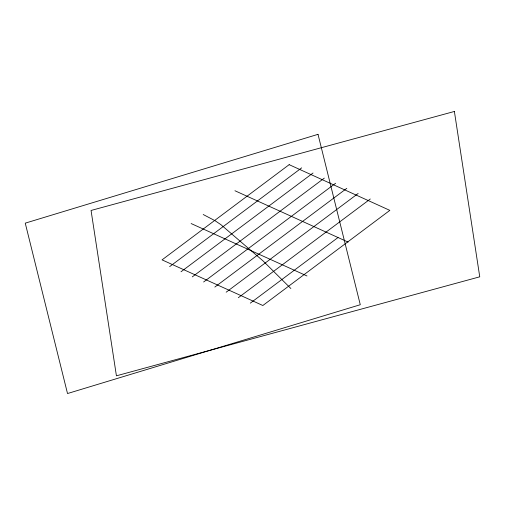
<?xml version="1.0" encoding="UTF-8"?>
<svg xmlns="http://www.w3.org/2000/svg" width="505" height="505" viewBox="0 0 505 505"><rect width="100%" height="100%" fill="white"/><g stroke="black" fill="none" stroke-linecap="round" stroke-linejoin="round"><path stroke-width="0.76" d="M169.648 266.621L301.674 167.862M181.011 271.766L313.024 173.007M192.31 276.873L324.311 178.126M203.622 281.992L335.617 183.258M214.827 287.061L346.809 188.333M226.171 292.193L358.14 193.478M238.341 297.704L370.298 198.995M250.316 303.139L338.028 237.52M191.136 223.551L306.977 275.964M234.939 190.739L348.097 242.091M203.206 214.511L215.155 220.767L220.95 224.706L263.08 260.933L290.88 288.519M289.163 164.662L162.055 259.873L262.846 305.506L389.841 210.37L289.163 164.662M318.017 134.33L25.25 223.147L67.518 393.54L360.28 304.723L318.017 134.33M454.386 111.46L91.058 210.459L116.421 375.815L479.75 276.816L454.386 111.46"/></g></svg>
